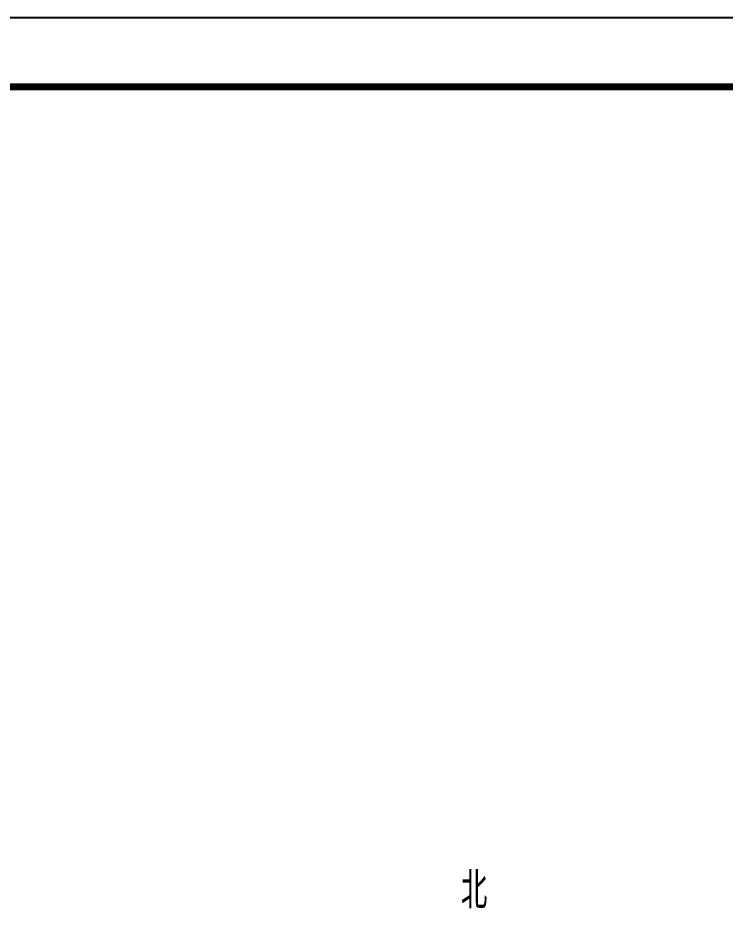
# Model space of a CAD drawing. Extents: x 815029915 to 815825525, y 579155098 to 579748855.
# Drawn here: x 815236386 to 815246644, y 579490590 to 579503562 of the extents above; entities that cross this region are included whole.
import ezdxf

# ---------------------------------------------------------------- set-up
doc = ezdxf.new("R2010")
doc.units = 0
doc.header["$LTSCALE"] = 100
doc.header["$MEASUREMENT"] = 0
for name, color, linetype in [('PUB_TEXT', 7, 'Continuous'), ('ZG-图框层', 4, 'Continuous'), ('zm', 1, 'Continuous')]:
    doc.layers.add(name, color=color, linetype=linetype)
doc.styles.add('_TCH_DIM', font='SIMPLEX', dxfattribs={"bigfont": 'GBCBIG'})

# ---------------------------------------------------------------- blocks, each defined once
blk = doc.blocks.new('ll')
at = {"layer": 'ZG-图框层'}
blk.add_lwpolyline([(815136770, 579524220), (815255670, 579524220), (815255670, 579608320), (815136770, 579608320)], close=True, dxfattribs=at)

msp = doc.modelspace()

# ---------------------------------------------------------------- linework, layer by layer
at = {"layer": 'ZG-图框层'}
msp.add_lwpolyline([(815138002.5, 579419462.3), (815256902.5, 579419462.3), (815256902.5, 579503562.3), (815138002.5, 579503562.3)], close=True, dxfattribs=at)
at = {"layer": 'ZG-图框层', "const_width": 100}
msp.add_lwpolyline([(815140502.5, 579420462.3), (815255902.5, 579420462.3), (815255902.5, 579502562.3), (815140502.5, 579502562.3)], close=True, dxfattribs=at)

# ---------------------------------------------------------------- block references
at = {"layer": 'zm', "color": 1}
msp.add_blockref('ll', (1232.4, -104757.7), dxfattribs=at)

# ---------------------------------------------------------------- texts
at = {"layer": 'PUB_TEXT', "style": '_TCH_DIM'}
msp.add_text('北', height=533.3, dxfattribs=at).set_placement((815242811.1, 579490637.4))

doc.saveas('drawing.dxf')
